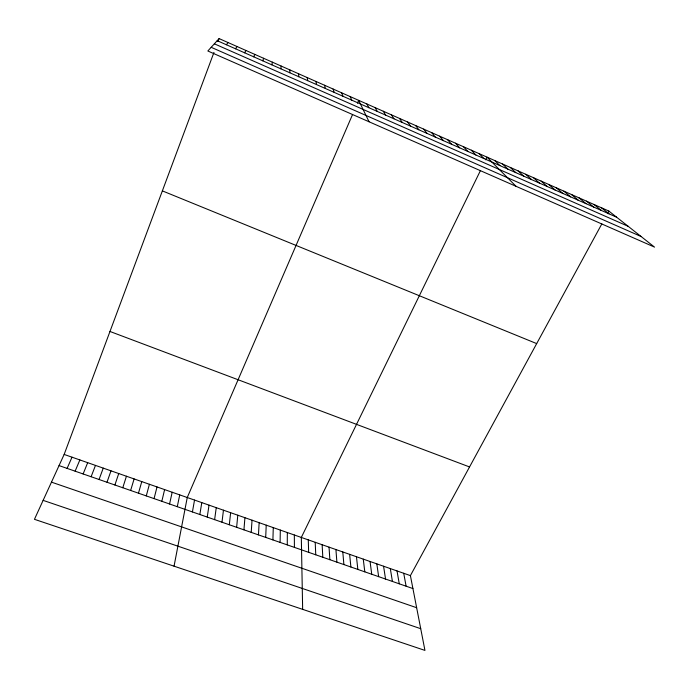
<?xml version="1.0" encoding="UTF-8"?>
<svg xmlns="http://www.w3.org/2000/svg" width="689" height="689" viewBox="0 0 689 689"><rect width="100%" height="100%" fill="white"/><g stroke="black" fill="none" stroke-linecap="round" stroke-linejoin="round"><path stroke-width="1.03" d="M287.261 544.896L287.339 532.545M289.845 72.784L289.862 69.908M280.096 542.407L280.32 530.091M272.904 539.909L273.275 527.628M265.696 537.403L266.221 525.156M258.461 534.888L259.142 522.675M251.209 532.364L252.045 520.195M243.932 529.841L244.922 517.697M280.879 68.822L281.129 66.041M236.637 527.3L237.791 515.2M229.316 524.76L230.626 512.702M221.987 522.21L223.451 510.187M214.623 519.652L216.251 507.664M207.243 517.086L209.034 505.14M199.844 514.519L201.791 502.608M271.879 64.844L272.362 62.156M192.42 511.936L194.531 500.068M174.05 566.186L187.253 497.518L352.587 114.452M177.28 506.673L179.726 494.883M169.563 503.995L172.181 492.239M161.829 501.308L164.611 489.595M154.06 498.612L157.023 486.934M146.275 495.899L149.41 484.272M262.845 60.856L263.56 58.264M138.472 493.186L141.77 481.602M130.634 490.465L134.114 478.924M122.78 487.734L126.431 476.228M114.899 484.996L118.732 473.532M106.993 482.248L111.007 470.828M99.061 479.492L103.255 468.115M601.833 223.899L410.403 575.616L424.949 650.407L34.45 519.317L64.155 454.439L213.952 52.433M218 41.564L219.102 38.593L608.826 211.041L654.55 247.127L207.845 50.995L219.102 38.593M253.785 56.851L254.732 54.362M91.112 476.728L95.478 465.402M83.128 473.954L87.684 462.672M75.127 471.173L79.864 459.933M357.453 103.178L358.676 100.353L369.063 121.781M67.1 468.391L72.018 457.186M480.431 170.588L301.317 537.437L302.652 609.352M485.685 159.831L486.994 157.135L516.061 186.323M244.69 52.829L245.87 50.435M607.422 213.624L608.826 211.041M235.56 48.798L236.982 46.508M226.397 44.751L228.059 42.554M43.123 500.369L420.729 628.695M51.468 482.145L416.647 607.715M59.047 465.592L412.918 588.561M64.155 454.439L410.403 575.616M109.973 331.469L469.545 466.944M162.363 190.879L536.679 343.596M214.365 43.82L628.23 226.354M211.187 47.308L641.089 236.508M217.207 40.685L616.612 217.19M601.394 207.759L609.016 213.831M593.935 204.452L601.385 210.464M586.451 201.145L593.729 207.079M578.949 197.821L586.055 203.686M571.422 194.496L578.355 200.284M563.869 191.154L570.621 196.865M556.29 187.796L562.87 193.445M548.694 184.437L555.093 190M541.063 181.061L547.29 186.555M533.415 177.676L539.461 183.093M525.741 174.283L531.607 179.622M518.042 170.872L523.726 176.143M510.316 167.453L515.811 172.646M502.574 164.025L507.879 169.141M494.797 160.589L499.921 165.618M479.174 153.673L483.919 158.548M471.319 150.202L475.884 154.999M463.447 146.714L467.814 151.434M455.55 143.217L459.718 147.859M447.617 139.712L451.596 144.268M439.668 136.189L443.449 140.668M431.684 132.658L435.276 137.051M423.683 129.119L427.068 133.425M415.648 125.562L418.843 129.79M407.587 121.996L410.584 126.139M399.508 118.422L402.29 122.478M391.395 114.83L393.979 118.801M383.256 111.23L385.633 115.115M375.092 107.613L377.262 111.42M366.892 103.987L368.865 107.708M350.176 96.589L351.717 100.129M341.649 92.817L342.976 96.262M333.088 89.036L334.199 92.386M324.51 85.238L325.389 88.493M315.889 81.423L316.552 84.583M403.72 573.274L406.105 586.193M397.028 570.931L399.267 583.824M390.31 568.58L392.42 581.438M383.575 566.229L385.547 579.053M376.823 563.869L378.649 576.659M307.242 77.599L307.682 80.665M370.053 561.492L371.741 574.256M363.267 559.115L364.808 571.844M356.454 556.738L357.858 569.433M349.633 554.344L350.89 567.013M342.786 551.949L343.897 564.584M335.922 549.546L336.887 562.146M298.57 73.757L298.776 76.729M329.041 547.144L329.859 559.701M322.133 544.723L322.814 557.255M315.217 542.303L315.743 554.791M308.276 539.875L308.655 552.328M294.332 534.991L294.418 547.385"/></g></svg>
